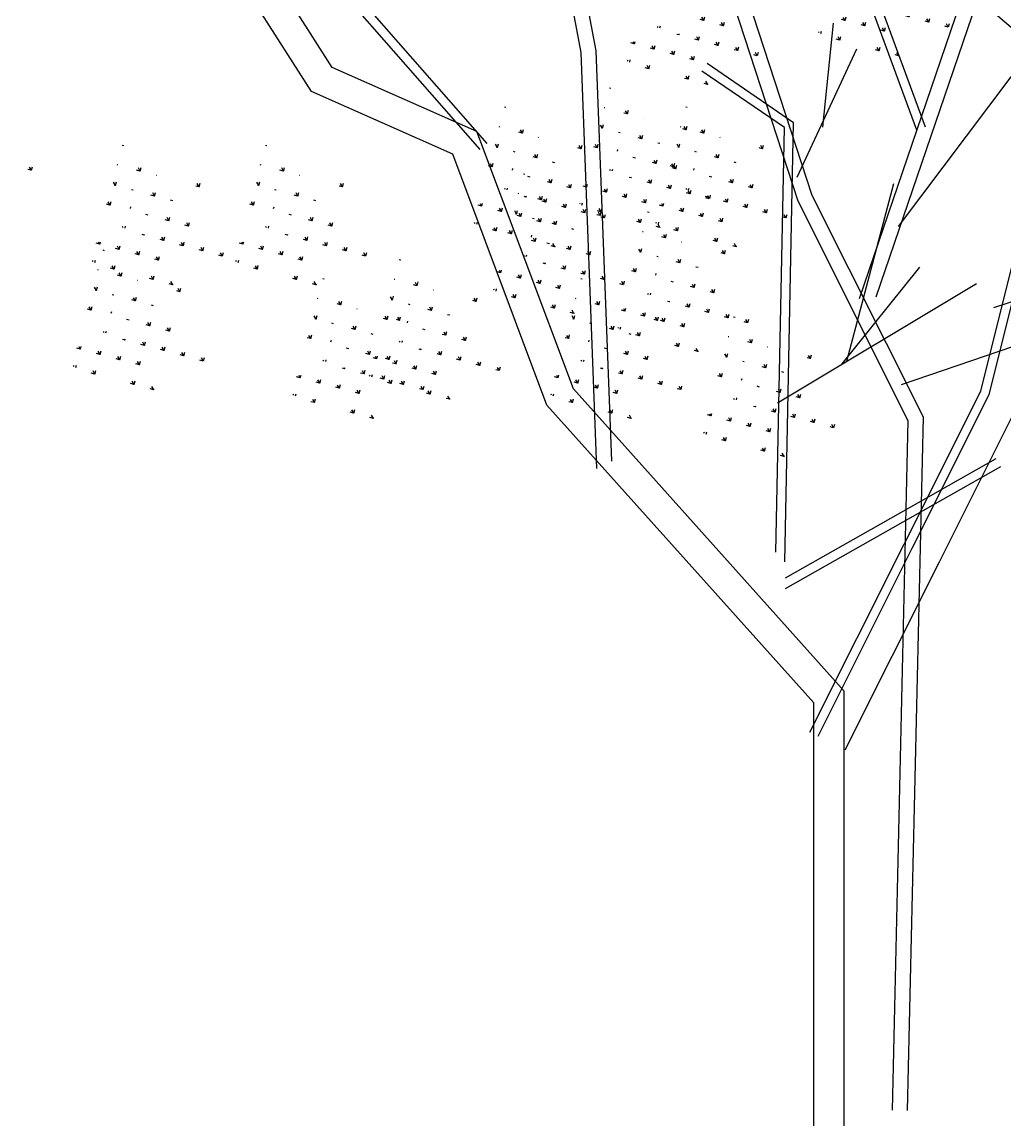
# Model space of a CAD drawing. Header units: millimetres. Extents: x -10 to 320, y -26 to 94.
# Drawn here: x 0.567 to 3.42, y 23.977 to 27.182 of the extents above; entities that cross this region are included whole.
import ezdxf

# ---------------------------------------------------------------- set-up
doc = ezdxf.new("R2010")
doc.units = ezdxf.units.MM
doc.header["$LTSCALE"] = 0.05

msp = doc.modelspace()

# ---------------------------------------------------------------- hatches: boundary and pattern name
at = {"linetype": 'Continuous'}
h = msp.add_hatch(dxfattribs=at)
h.set_pattern_fill('GRASS', scale=0.058864, angle=30, style=0)
h.set_pattern_definition([(120, (-91.336102, -0.626806), (-0.056857833, 0.01523501), [0.011036918, -0.072208728]), (75, (-91.3361, -0.626806), (-0.056857833, 0.01523501), [0.011036918, -0.047826643]), (165, (-91.3361, -0.626806), (-0.01523501, -0.056857833), [0.011036918, -0.047826643])])
edge = h.paths.add_edge_path()
edge.add_line((3.0969, 27.2172), (3.215, 27.1427))
edge.add_line((3.215, 27.1427), (3.3225, 27.2098))
edge.add_line((3.3225, 27.2098), (3.1455, 27.2372))
edge.add_line((3.1455, 27.2372), (3.2449, 27.3322))
edge.add_line((3.2449, 27.3322), (3.1762, 27.4451))
edge.add_line((3.1762, 27.4451), (3.1796, 27.3074))
edge.add_line((3.1796, 27.3074), (3.1038, 27.2376))
edge.add_line((3.1038, 27.2376), (3.1262, 27.3041))
edge.add_line((3.1262, 27.3041), (3.0383, 27.4416))
edge.add_line((3.0383, 27.4416), (2.9561, 27.4963))
edge.add_line((2.9561, 27.4963), (3.0384, 27.3572))
edge.add_line((3.0384, 27.3572), (3.0833, 27.2434))
edge.add_line((3.0833, 27.2434), (3.0603, 27.2528))
edge.add_line((3.0603, 27.2528), (2.881, 27.547))
edge.add_line((2.881, 27.547), (2.9516, 27.3442))
edge.add_line((2.9516, 27.3442), (3.0251, 27.2672))
edge.add_line((3.0251, 27.2672), (2.9532, 27.2964))
edge.add_line((2.9532, 27.2964), (2.8901, 27.4109))
edge.add_line((2.8901, 27.4109), (2.9222, 27.2573))
edge.add_line((2.9222, 27.2573), (3.0554, 27.2354))
edge.add_line((3.0554, 27.2354), (2.802, 27.1925))
edge.add_line((2.802, 27.1925), (2.954, 27.113))
edge.add_line((2.954, 27.113), (3.0717, 27.2117))
edge.add_line((3.0717, 27.2117), (3.0325, 27.0659))
edge.add_line((3.0325, 27.0659), (3.1154, 27.047))
edge.add_line((3.1154, 27.047), (3.1015, 27.2135))
h = msp.add_hatch(dxfattribs=at)
h.set_pattern_fill('GRASS', scale=0.058864, angle=30, style=0)
h.set_pattern_definition([(120, (-91.890587, -0.709885), (-0.056857833, 0.01523501), [0.011036918, -0.072208728]), (75, (-91.89059, -0.709885), (-0.056857833, 0.01523501), [0.011036918, -0.047826643]), (165, (-91.89059, -0.709885), (-0.01523501, -0.056857833), [0.011036918, -0.047826643])])
edge = h.paths.add_edge_path()
edge.add_line((2.5424, 27.1341), (2.6605, 27.0596))
edge.add_line((2.6605, 27.0596), (2.768, 27.1268))
edge.add_line((2.768, 27.1268), (2.591, 27.1542))
edge.add_line((2.591, 27.1542), (2.6905, 27.2492))
edge.add_line((2.6905, 27.2492), (2.6217, 27.362))
edge.add_line((2.6217, 27.362), (2.6251, 27.2243))
edge.add_line((2.6251, 27.2243), (2.5493, 27.1546))
edge.add_line((2.5493, 27.1546), (2.5717, 27.221))
edge.add_line((2.5717, 27.221), (2.4838, 27.3585))
edge.add_line((2.4838, 27.3585), (2.4016, 27.4132))
edge.add_line((2.4016, 27.4132), (2.4839, 27.2741))
edge.add_line((2.4839, 27.2741), (2.5288, 27.1604))
edge.add_line((2.5288, 27.1604), (2.5058, 27.1697))
edge.add_line((2.5058, 27.1697), (2.3266, 27.4639))
edge.add_line((2.3266, 27.4639), (2.3971, 27.2611))
edge.add_line((2.3971, 27.2611), (2.4706, 27.1841))
edge.add_line((2.4706, 27.1841), (2.3988, 27.2134))
edge.add_line((2.3988, 27.2134), (2.3356, 27.3278))
edge.add_line((2.3356, 27.3278), (2.3677, 27.1743))
edge.add_line((2.3677, 27.1743), (2.5009, 27.1523))
edge.add_line((2.5009, 27.1523), (2.2475, 27.1095))
edge.add_line((2.2475, 27.1095), (2.3995, 27.0299))
edge.add_line((2.3995, 27.0299), (2.5172, 27.1287))
edge.add_line((2.5172, 27.1287), (2.478, 26.9828))
edge.add_line((2.478, 26.9828), (2.5609, 26.9639))
edge.add_line((2.5609, 26.9639), (2.547, 27.1305))
h = msp.add_hatch(dxfattribs=at)
h.set_pattern_fill('GRASS', scale=0.058864, angle=30, style=0)
h.set_pattern_definition([(120, (-93.99763, -1.042202), (-0.056857833, 0.01523501), [0.011036918, -0.072208728]), (75, (-93.99763, -1.0422), (-0.056857833, 0.01523501), [0.011036918, -0.047826643]), (165, (-93.99763, -1.0422), (-0.01523501, -0.056857833), [0.011036918, -0.047826643])])
edge = h.paths.add_edge_path()
edge.add_line((0.4354, 26.8018), (0.5535, 26.7273))
edge.add_line((0.5535, 26.7273), (0.661, 26.7944))
edge.add_line((0.661, 26.7944), (0.4839, 26.8218))
edge.add_line((0.4839, 26.8218), (0.5834, 26.9168))
edge.add_line((0.5834, 26.9168), (0.5147, 27.0297))
edge.add_line((0.5147, 27.0297), (0.5181, 26.892))
edge.add_line((0.5181, 26.892), (0.4423, 26.8222))
edge.add_line((0.4423, 26.8222), (0.4647, 26.8887))
edge.add_line((0.4647, 26.8887), (0.3767, 27.0262))
edge.add_line((0.3767, 27.0262), (0.2945, 27.0809))
edge.add_line((0.2945, 27.0809), (0.3769, 26.9418))
edge.add_line((0.3769, 26.9418), (0.4218, 26.828))
edge.add_line((0.4218, 26.828), (0.3988, 26.8374))
edge.add_line((0.3988, 26.8374), (0.2195, 27.1316))
edge.add_line((0.2195, 27.1316), (0.29, 26.9288))
edge.add_line((0.29, 26.9288), (0.3636, 26.8518))
edge.add_line((0.3636, 26.8518), (0.2917, 26.881))
edge.add_line((0.2917, 26.881), (0.2285, 26.9955))
edge.add_line((0.2285, 26.9955), (0.2607, 26.8419))
edge.add_line((0.2607, 26.8419), (0.3939, 26.82))
edge.add_line((0.3939, 26.82), (0.1405, 26.7771))
edge.add_line((0.1405, 26.7771), (0.2924, 26.6976))
edge.add_line((0.2924, 26.6976), (0.4101, 26.7963))
edge.add_line((0.4101, 26.7963), (0.371, 26.6505))
edge.add_line((0.371, 26.6505), (0.4538, 26.6316))
edge.add_line((0.4538, 26.6316), (0.4399, 26.7981))
h = msp.add_hatch(dxfattribs=at)
h.set_pattern_fill('GRASS', scale=0.058864, angle=30, style=0)
h.set_pattern_definition([(120, (-92.02921, -1.12528), (-0.056857833, 0.01523501), [0.011036918, -0.072208728]), (75, (-92.02921, -1.12528), (-0.056857833, 0.01523501), [0.011036918, -0.047826643]), (165, (-92.02921, -1.12528), (-0.01523501, -0.056857833), [0.011036918, -0.047826643])])
edge = h.paths.add_edge_path()
edge.add_line((2.4038, 26.7187), (2.5219, 26.6442))
edge.add_line((2.5219, 26.6442), (2.6294, 26.7114))
edge.add_line((2.6294, 26.7114), (2.4524, 26.7388))
edge.add_line((2.4524, 26.7388), (2.5518, 26.8338))
edge.add_line((2.5518, 26.8338), (2.4831, 26.9466))
edge.add_line((2.4831, 26.9466), (2.4865, 26.8089))
edge.add_line((2.4865, 26.8089), (2.4107, 26.7392))
edge.add_line((2.4107, 26.7392), (2.4331, 26.8056))
edge.add_line((2.4331, 26.8056), (2.3452, 26.9431))
edge.add_line((2.3452, 26.9431), (2.263, 26.9978))
edge.add_line((2.263, 26.9978), (2.3453, 26.8587))
edge.add_line((2.3453, 26.8587), (2.3902, 26.745))
edge.add_line((2.3902, 26.745), (2.3672, 26.7543))
edge.add_line((2.3672, 26.7543), (2.1879, 27.0486))
edge.add_line((2.1879, 27.0486), (2.2585, 26.8457))
edge.add_line((2.2585, 26.8457), (2.332, 26.7687))
edge.add_line((2.332, 26.7687), (2.2601, 26.798))
edge.add_line((2.2601, 26.798), (2.197, 26.9124))
edge.add_line((2.197, 26.9124), (2.2291, 26.7589))
edge.add_line((2.2291, 26.7589), (2.3623, 26.7369))
edge.add_line((2.3623, 26.7369), (2.1089, 26.6941))
edge.add_line((2.1089, 26.6941), (2.2608, 26.6145))
edge.add_line((2.2608, 26.6145), (2.3786, 26.7133))
edge.add_line((2.3786, 26.7133), (2.3394, 26.5674))
edge.add_line((2.3394, 26.5674), (2.4223, 26.5485))
edge.add_line((2.4223, 26.5485), (2.4084, 26.7151))
h = msp.add_hatch(dxfattribs=at)
h.set_pattern_fill('GRASS', scale=0.058864, angle=30, style=0)
h.set_pattern_definition([(120, (-92.334175, -1.18067), (-0.056857833, 0.01523501), [0.011036918, -0.072208728]), (75, (-92.334175, -1.18067), (-0.056857833, 0.01523501), [0.011036918, -0.047826643]), (165, (-92.334175, -1.18067), (-0.01523501, -0.056857833), [0.011036918, -0.047826643])])
edge = h.paths.add_edge_path()
edge.add_line((2.0988, 26.6633), (2.2169, 26.5888))
edge.add_line((2.2169, 26.5888), (2.3244, 26.656))
edge.add_line((2.3244, 26.656), (2.1474, 26.6834))
edge.add_line((2.1474, 26.6834), (2.2469, 26.7784))
edge.add_line((2.2469, 26.7784), (2.1781, 26.8912))
edge.add_line((2.1781, 26.8912), (2.1816, 26.7535))
edge.add_line((2.1816, 26.7535), (2.1057, 26.6838))
edge.add_line((2.1057, 26.6838), (2.1281, 26.7502))
edge.add_line((2.1281, 26.7502), (2.0402, 26.8877))
edge.add_line((2.0402, 26.8877), (1.958, 26.9424))
edge.add_line((1.958, 26.9424), (2.0404, 26.8033))
edge.add_line((2.0404, 26.8033), (2.0852, 26.6896))
edge.add_line((2.0852, 26.6896), (2.0622, 26.6989))
edge.add_line((2.0622, 26.6989), (1.883, 26.9932))
edge.add_line((1.883, 26.9932), (1.9535, 26.7903))
edge.add_line((1.9535, 26.7903), (2.027, 26.7133))
edge.add_line((2.027, 26.7133), (1.9552, 26.7426))
edge.add_line((1.9552, 26.7426), (1.892, 26.857))
edge.add_line((1.892, 26.857), (1.9242, 26.7035))
edge.add_line((1.9242, 26.7035), (2.0573, 26.6815))
edge.add_line((2.0573, 26.6815), (1.8039, 26.6387))
edge.add_line((1.8039, 26.6387), (1.9559, 26.5591))
edge.add_line((1.9559, 26.5591), (2.0736, 26.6579))
edge.add_line((2.0736, 26.6579), (2.0344, 26.5121))
edge.add_line((2.0344, 26.5121), (2.1173, 26.4932))
edge.add_line((2.1173, 26.4932), (2.1034, 26.6597))
h = msp.add_hatch(dxfattribs=at)
h.set_pattern_fill('GRASS', scale=0.058864, angle=30, style=0)
h.set_pattern_definition([(120, (-91.807415, -1.18067), (-0.056857833, 0.01523501), [0.011036918, -0.072208728]), (75, (-91.807415, -1.18067), (-0.056857833, 0.01523501), [0.011036918, -0.047826643]), (165, (-91.807415, -1.18067), (-0.01523501, -0.056857833), [0.011036918, -0.047826643])])
edge = h.paths.add_edge_path()
edge.add_line((2.6256, 26.6633), (2.7437, 26.5888))
edge.add_line((2.7437, 26.5888), (2.8512, 26.656))
edge.add_line((2.8512, 26.656), (2.6742, 26.6834))
edge.add_line((2.6742, 26.6834), (2.7736, 26.7784))
edge.add_line((2.7736, 26.7784), (2.7049, 26.8912))
edge.add_line((2.7049, 26.8912), (2.7083, 26.7535))
edge.add_line((2.7083, 26.7535), (2.6325, 26.6838))
edge.add_line((2.6325, 26.6838), (2.6549, 26.7502))
edge.add_line((2.6549, 26.7502), (2.567, 26.8877))
edge.add_line((2.567, 26.8877), (2.4848, 26.9424))
edge.add_line((2.4848, 26.9424), (2.5671, 26.8033))
edge.add_line((2.5671, 26.8033), (2.612, 26.6896))
edge.add_line((2.612, 26.6896), (2.589, 26.6989))
edge.add_line((2.589, 26.6989), (2.4097, 26.9932))
edge.add_line((2.4097, 26.9932), (2.4803, 26.7903))
edge.add_line((2.4803, 26.7903), (2.5538, 26.7133))
edge.add_line((2.5538, 26.7133), (2.4819, 26.7426))
edge.add_line((2.4819, 26.7426), (2.4187, 26.857))
edge.add_line((2.4187, 26.857), (2.4509, 26.7035))
edge.add_line((2.4509, 26.7035), (2.5841, 26.6815))
edge.add_line((2.5841, 26.6815), (2.3307, 26.6387))
edge.add_line((2.3307, 26.6387), (2.4826, 26.5591))
edge.add_line((2.4826, 26.5591), (2.6004, 26.6579))
edge.add_line((2.6004, 26.6579), (2.5612, 26.5121))
edge.add_line((2.5612, 26.5121), (2.6441, 26.4932))
edge.add_line((2.6441, 26.4932), (2.6302, 26.6597))
h = msp.add_hatch(dxfattribs=at)
h.set_pattern_fill('GRASS', scale=0.058864, angle=30, style=0)
h.set_pattern_definition([(120, (-93.443145, -1.29144), (-0.056857833, 0.01523501), [0.011036918, -0.072208728]), (75, (-93.443145, -1.29144), (-0.056857833, 0.01523501), [0.011036918, -0.047826643]), (165, (-93.443145, -1.29144), (-0.01523501, -0.056857833), [0.011036918, -0.047826643])])
edge = h.paths.add_edge_path()
edge.add_line((0.9898, 26.5526), (1.108, 26.478))
edge.add_line((1.108, 26.478), (1.2155, 26.5452))
edge.add_line((1.2155, 26.5452), (1.0384, 26.5726))
edge.add_line((1.0384, 26.5726), (1.1379, 26.6676))
edge.add_line((1.1379, 26.6676), (1.0691, 26.7805))
edge.add_line((1.0691, 26.7805), (1.0726, 26.6428))
edge.add_line((1.0726, 26.6428), (0.9967, 26.573))
edge.add_line((0.9967, 26.573), (1.0192, 26.6394))
edge.add_line((1.0192, 26.6394), (0.9312, 26.7769))
edge.add_line((0.9312, 26.7769), (0.849, 26.8316))
edge.add_line((0.849, 26.8316), (0.9314, 26.6925))
edge.add_line((0.9314, 26.6925), (0.9762, 26.5788))
edge.add_line((0.9762, 26.5788), (0.9532, 26.5882))
edge.add_line((0.9532, 26.5882), (0.774, 26.8824))
edge.add_line((0.774, 26.8824), (0.8445, 26.6796))
edge.add_line((0.8445, 26.6796), (0.9181, 26.6025))
edge.add_line((0.9181, 26.6025), (0.8462, 26.6318))
edge.add_line((0.8462, 26.6318), (0.783, 26.7463))
edge.add_line((0.783, 26.7463), (0.8152, 26.5927))
edge.add_line((0.8152, 26.5927), (0.9484, 26.5708))
edge.add_line((0.9484, 26.5708), (0.6949, 26.5279))
edge.add_line((0.6949, 26.5279), (0.8469, 26.4483))
edge.add_line((0.8469, 26.4483), (0.9646, 26.5471))
edge.add_line((0.9646, 26.5471), (0.9255, 26.4013))
edge.add_line((0.9255, 26.4013), (1.0083, 26.3824))
edge.add_line((1.0083, 26.3824), (0.9944, 26.5489))
h = msp.add_hatch(dxfattribs=at)
h.set_pattern_fill('GRASS', scale=0.058864, angle=30, style=0)
h.set_pattern_definition([(120, (-93.02728, -1.29144), (-0.056857833, 0.01523501), [0.011036918, -0.072208728]), (75, (-93.02728, -1.29144), (-0.056857833, 0.01523501), [0.011036918, -0.047826643]), (165, (-93.02728, -1.29144), (-0.01523501, -0.056857833), [0.011036918, -0.047826643])])
edge = h.paths.add_edge_path()
edge.add_line((1.4057, 26.5526), (1.5238, 26.478))
edge.add_line((1.5238, 26.478), (1.6313, 26.5452))
edge.add_line((1.6313, 26.5452), (1.4543, 26.5726))
edge.add_line((1.4543, 26.5726), (1.5538, 26.6676))
edge.add_line((1.5538, 26.6676), (1.485, 26.7805))
edge.add_line((1.485, 26.7805), (1.4884, 26.6428))
edge.add_line((1.4884, 26.6428), (1.4126, 26.573))
edge.add_line((1.4126, 26.573), (1.435, 26.6394))
edge.add_line((1.435, 26.6394), (1.3471, 26.7769))
edge.add_line((1.3471, 26.7769), (1.2649, 26.8316))
edge.add_line((1.2649, 26.8316), (1.3473, 26.6925))
edge.add_line((1.3473, 26.6925), (1.3921, 26.5788))
edge.add_line((1.3921, 26.5788), (1.3691, 26.5882))
edge.add_line((1.3691, 26.5882), (1.1899, 26.8824))
edge.add_line((1.1899, 26.8824), (1.2604, 26.6796))
edge.add_line((1.2604, 26.6796), (1.3339, 26.6025))
edge.add_line((1.3339, 26.6025), (1.2621, 26.6318))
edge.add_line((1.2621, 26.6318), (1.1989, 26.7463))
edge.add_line((1.1989, 26.7463), (1.2311, 26.5927))
edge.add_line((1.2311, 26.5927), (1.3642, 26.5708))
edge.add_line((1.3642, 26.5708), (1.1108, 26.5279))
edge.add_line((1.1108, 26.5279), (1.2628, 26.4483))
edge.add_line((1.2628, 26.4483), (1.3805, 26.5471))
edge.add_line((1.3805, 26.5471), (1.3413, 26.4013))
edge.add_line((1.3413, 26.4013), (1.4242, 26.3824))
edge.add_line((1.4242, 26.3824), (1.4103, 26.5489))
h = msp.add_hatch(dxfattribs=at)
h.set_pattern_fill('GRASS', scale=0.058864, angle=30, style=0)
h.set_pattern_definition([(120, (-92.278727, -1.37452), (-0.056857833, 0.01523501), [0.011036918, -0.072208728]), (75, (-92.278727, -1.37452), (-0.056857833, 0.01523501), [0.011036918, -0.047826643]), (165, (-92.278727, -1.37452), (-0.01523501, -0.056857833), [0.011036918, -0.047826643])])
edge = h.paths.add_edge_path()
edge.add_line((2.1543, 26.4695), (2.2724, 26.395))
edge.add_line((2.2724, 26.395), (2.3799, 26.4621))
edge.add_line((2.3799, 26.4621), (2.2029, 26.4895))
edge.add_line((2.2029, 26.4895), (2.3023, 26.5845))
edge.add_line((2.3023, 26.5845), (2.2336, 26.6974))
edge.add_line((2.2336, 26.6974), (2.237, 26.5597))
edge.add_line((2.237, 26.5597), (2.1612, 26.4899))
edge.add_line((2.1612, 26.4899), (2.1836, 26.5563))
edge.add_line((2.1836, 26.5563), (2.0957, 26.6938))
edge.add_line((2.0957, 26.6938), (2.0134, 26.7486))
edge.add_line((2.0134, 26.7486), (2.0958, 26.6095))
edge.add_line((2.0958, 26.6095), (2.1407, 26.4957))
edge.add_line((2.1407, 26.4957), (2.1177, 26.5051))
edge.add_line((2.1177, 26.5051), (1.9384, 26.7993))
edge.add_line((1.9384, 26.7993), (2.0089, 26.5965))
edge.add_line((2.0089, 26.5965), (2.0825, 26.5194))
edge.add_line((2.0825, 26.5194), (2.0106, 26.5487))
edge.add_line((2.0106, 26.5487), (1.9474, 26.6632))
edge.add_line((1.9474, 26.6632), (1.9796, 26.5096))
edge.add_line((1.9796, 26.5096), (2.1128, 26.4877))
edge.add_line((2.1128, 26.4877), (1.8594, 26.4448))
edge.add_line((1.8594, 26.4448), (2.0113, 26.3653))
edge.add_line((2.0113, 26.3653), (2.129, 26.464))
edge.add_line((2.129, 26.464), (2.0899, 26.3182))
edge.add_line((2.0899, 26.3182), (2.1728, 26.2993))
edge.add_line((2.1728, 26.2993), (2.1588, 26.4658))
h = msp.add_hatch(dxfattribs=at)
h.set_pattern_fill('GRASS', scale=0.058864, angle=30, style=0)
h.set_pattern_definition([(120, (-91.91831, -1.48529), (-0.056857833, 0.01523501), [0.011036918, -0.072208728]), (75, (-91.91831, -1.48529), (-0.056857833, 0.01523501), [0.011036918, -0.047826643]), (165, (-91.91831, -1.48529), (-0.01523501, -0.056857833), [0.011036918, -0.047826643])])
edge = h.paths.add_edge_path()
edge.add_line((2.5147, 26.3587), (2.6328, 26.2842))
edge.add_line((2.6328, 26.2842), (2.7403, 26.3514))
edge.add_line((2.7403, 26.3514), (2.5633, 26.3787))
edge.add_line((2.5633, 26.3787), (2.6627, 26.4738))
edge.add_line((2.6627, 26.4738), (2.594, 26.5866))
edge.add_line((2.594, 26.5866), (2.5974, 26.4489))
edge.add_line((2.5974, 26.4489), (2.5216, 26.3792))
edge.add_line((2.5216, 26.3792), (2.544, 26.4456))
edge.add_line((2.544, 26.4456), (2.4561, 26.5831))
edge.add_line((2.4561, 26.5831), (2.3739, 26.6378))
edge.add_line((2.3739, 26.6378), (2.4562, 26.4987))
edge.add_line((2.4562, 26.4987), (2.5011, 26.385))
edge.add_line((2.5011, 26.385), (2.4781, 26.3943))
edge.add_line((2.4781, 26.3943), (2.2988, 26.6885))
edge.add_line((2.2988, 26.6885), (2.3694, 26.4857))
edge.add_line((2.3694, 26.4857), (2.4429, 26.4087))
edge.add_line((2.4429, 26.4087), (2.371, 26.4379))
edge.add_line((2.371, 26.4379), (2.3079, 26.5524))
edge.add_line((2.3079, 26.5524), (2.34, 26.3989))
edge.add_line((2.34, 26.3989), (2.4732, 26.3769))
edge.add_line((2.4732, 26.3769), (2.2198, 26.334))
edge.add_line((2.2198, 26.334), (2.3717, 26.2545))
edge.add_line((2.3717, 26.2545), (2.4895, 26.3532))
edge.add_line((2.4895, 26.3532), (2.4503, 26.2074))
edge.add_line((2.4503, 26.2074), (2.5332, 26.1885))
edge.add_line((2.5332, 26.1885), (2.5193, 26.3551))
h = msp.add_hatch(dxfattribs=at)
h.set_pattern_fill('GRASS', scale=0.058864, angle=30, style=0)
h.set_pattern_definition([(120, (-93.498593, -1.596064), (-0.056857833, 0.01523501), [0.011036918, -0.072208728]), (75, (-93.498593, -1.596064), (-0.056857833, 0.01523501), [0.011036918, -0.047826643]), (165, (-93.498593, -1.596064), (-0.01523501, -0.056857833), [0.011036918, -0.047826643])])
edge = h.paths.add_edge_path()
edge.add_line((0.9344, 26.2479), (1.0525, 26.1734))
edge.add_line((1.0525, 26.1734), (1.16, 26.2406))
edge.add_line((1.16, 26.2406), (0.983, 26.268))
edge.add_line((0.983, 26.268), (1.0825, 26.363))
edge.add_line((1.0825, 26.363), (1.0137, 26.4759))
edge.add_line((1.0137, 26.4759), (1.0171, 26.3381))
edge.add_line((1.0171, 26.3381), (0.9413, 26.2684))
edge.add_line((0.9413, 26.2684), (0.9637, 26.3348))
edge.add_line((0.9637, 26.3348), (0.8758, 26.4723))
edge.add_line((0.8758, 26.4723), (0.7936, 26.527))
edge.add_line((0.7936, 26.527), (0.8759, 26.3879))
edge.add_line((0.8759, 26.3879), (0.9208, 26.2742))
edge.add_line((0.9208, 26.2742), (0.8978, 26.2836))
edge.add_line((0.8978, 26.2836), (0.7185, 26.5778))
edge.add_line((0.7185, 26.5778), (0.7891, 26.3749))
edge.add_line((0.7891, 26.3749), (0.8626, 26.2979))
edge.add_line((0.8626, 26.2979), (0.7908, 26.3272))
edge.add_line((0.7908, 26.3272), (0.7276, 26.4417))
edge.add_line((0.7276, 26.4417), (0.7597, 26.2881))
edge.add_line((0.7597, 26.2881), (0.8929, 26.2661))
edge.add_line((0.8929, 26.2661), (0.6395, 26.2233))
edge.add_line((0.6395, 26.2233), (0.7915, 26.1437))
edge.add_line((0.7915, 26.1437), (0.9092, 26.2425))
edge.add_line((0.9092, 26.2425), (0.87, 26.0967))
edge.add_line((0.87, 26.0967), (0.9529, 26.0778))
edge.add_line((0.9529, 26.0778), (0.939, 26.2443))
h = msp.add_hatch(dxfattribs=at)
h.set_pattern_fill('GRASS', scale=0.058864, angle=30, style=0)
h.set_pattern_definition([(120, (-92.639142, -1.623757), (-0.056857833, 0.01523501), [0.011036918, -0.072208728]), (75, (-92.63914, -1.62376), (-0.056857833, 0.01523501), [0.011036918, -0.047826643]), (165, (-92.63914, -1.62376), (-0.01523501, -0.056857833), [0.011036918, -0.047826643])])
edge = h.paths.add_edge_path()
edge.add_line((1.7938, 26.2203), (1.912, 26.1457))
edge.add_line((1.912, 26.1457), (2.0195, 26.2129))
edge.add_line((2.0195, 26.2129), (1.8424, 26.2403))
edge.add_line((1.8424, 26.2403), (1.9419, 26.3353))
edge.add_line((1.9419, 26.3353), (1.8731, 26.4482))
edge.add_line((1.8731, 26.4482), (1.8766, 26.3104))
edge.add_line((1.8766, 26.3104), (1.8007, 26.2407))
edge.add_line((1.8007, 26.2407), (1.8232, 26.3071))
edge.add_line((1.8232, 26.3071), (1.7352, 26.4446))
edge.add_line((1.7352, 26.4446), (1.653, 26.4993))
edge.add_line((1.653, 26.4993), (1.7354, 26.3602))
edge.add_line((1.7354, 26.3602), (1.7802, 26.2465))
edge.add_line((1.7802, 26.2465), (1.7573, 26.2559))
edge.add_line((1.7573, 26.2559), (1.578, 26.5501))
edge.add_line((1.578, 26.5501), (1.6485, 26.3472))
edge.add_line((1.6485, 26.3472), (1.7221, 26.2702))
edge.add_line((1.7221, 26.2702), (1.6502, 26.2995))
edge.add_line((1.6502, 26.2995), (1.587, 26.414))
edge.add_line((1.587, 26.414), (1.6192, 26.2604))
edge.add_line((1.6192, 26.2604), (1.7524, 26.2385))
edge.add_line((1.7524, 26.2385), (1.4989, 26.1956))
edge.add_line((1.4989, 26.1956), (1.6509, 26.116))
edge.add_line((1.6509, 26.116), (1.7686, 26.2148))
edge.add_line((1.7686, 26.2148), (1.7295, 26.069))
edge.add_line((1.7295, 26.069), (1.8123, 26.0501))
edge.add_line((1.8123, 26.0501), (1.7984, 26.2166))
h = msp.add_hatch(dxfattribs=at)
h.set_pattern_fill('GRASS', scale=0.058864, angle=30, style=0)
h.set_pattern_definition([(120, (-92.860936, -1.679143), (-0.056857833, 0.01523501), [0.011036918, -0.072208728]), (75, (-92.860936, -1.679143), (-0.056857833, 0.01523501), [0.011036918, -0.047826643]), (165, (-92.860936, -1.679143), (-0.01523501, -0.056857833), [0.011036918, -0.047826643])])
edge = h.paths.add_edge_path()
edge.add_line((1.5721, 26.1649), (1.6902, 26.0903))
edge.add_line((1.6902, 26.0903), (1.7977, 26.1575))
edge.add_line((1.7977, 26.1575), (1.6206, 26.1849))
edge.add_line((1.6206, 26.1849), (1.7201, 26.2799))
edge.add_line((1.7201, 26.2799), (1.6513, 26.3928))
edge.add_line((1.6513, 26.3928), (1.6548, 26.255))
edge.add_line((1.6548, 26.255), (1.579, 26.1853))
edge.add_line((1.579, 26.1853), (1.6014, 26.2517))
edge.add_line((1.6014, 26.2517), (1.5134, 26.3892))
edge.add_line((1.5134, 26.3892), (1.4312, 26.4439))
edge.add_line((1.4312, 26.4439), (1.5136, 26.3048))
edge.add_line((1.5136, 26.3048), (1.5585, 26.1911))
edge.add_line((1.5585, 26.1911), (1.5355, 26.2005))
edge.add_line((1.5355, 26.2005), (1.3562, 26.4947))
edge.add_line((1.3562, 26.4947), (1.4267, 26.2919))
edge.add_line((1.4267, 26.2919), (1.5003, 26.2148))
edge.add_line((1.5003, 26.2148), (1.4284, 26.2441))
edge.add_line((1.4284, 26.2441), (1.3652, 26.3586))
edge.add_line((1.3652, 26.3586), (1.3974, 26.205))
edge.add_line((1.3974, 26.205), (1.5306, 26.1831))
edge.add_line((1.5306, 26.1831), (1.2771, 26.1402))
edge.add_line((1.2771, 26.1402), (1.4291, 26.0606))
edge.add_line((1.4291, 26.0606), (1.5468, 26.1594))
edge.add_line((1.5468, 26.1594), (1.5077, 26.0136))
edge.add_line((1.5077, 26.0136), (1.5905, 25.9947))
edge.add_line((1.5905, 25.9947), (1.5766, 26.1612))
h = msp.add_hatch(dxfattribs=at)
h.set_pattern_fill('GRASS', scale=0.058864, angle=30, style=0)
h.set_pattern_definition([(120, (-92.11238, -1.679143), (-0.056857833, 0.01523501), [0.011036918, -0.072208728]), (75, (-92.11238, -1.679143), (-0.056857833, 0.01523501), [0.011036918, -0.047826643]), (165, (-92.11238, -1.679143), (-0.01523501, -0.056857833), [0.011036918, -0.047826643])])
edge = h.paths.add_edge_path()
edge.add_line((2.3206, 26.1649), (2.4387, 26.0903))
edge.add_line((2.4387, 26.0903), (2.5462, 26.1575))
edge.add_line((2.5462, 26.1575), (2.3692, 26.1849))
edge.add_line((2.3692, 26.1849), (2.4687, 26.2799))
edge.add_line((2.4687, 26.2799), (2.3999, 26.3928))
edge.add_line((2.3999, 26.3928), (2.4033, 26.255))
edge.add_line((2.4033, 26.255), (2.3275, 26.1853))
edge.add_line((2.3275, 26.1853), (2.3499, 26.2517))
edge.add_line((2.3499, 26.2517), (2.262, 26.3892))
edge.add_line((2.262, 26.3892), (2.1798, 26.4439))
edge.add_line((2.1798, 26.4439), (2.2622, 26.3048))
edge.add_line((2.2622, 26.3048), (2.307, 26.1911))
edge.add_line((2.307, 26.1911), (2.284, 26.2005))
edge.add_line((2.284, 26.2005), (2.1048, 26.4947))
edge.add_line((2.1048, 26.4947), (2.1753, 26.2919))
edge.add_line((2.1753, 26.2919), (2.2488, 26.2148))
edge.add_line((2.2488, 26.2148), (2.177, 26.2441))
edge.add_line((2.177, 26.2441), (2.1138, 26.3586))
edge.add_line((2.1138, 26.3586), (2.146, 26.205))
edge.add_line((2.146, 26.205), (2.2791, 26.1831))
edge.add_line((2.2791, 26.1831), (2.0257, 26.1402))
edge.add_line((2.0257, 26.1402), (2.1777, 26.0606))
edge.add_line((2.1777, 26.0606), (2.2954, 26.1594))
edge.add_line((2.2954, 26.1594), (2.2562, 26.0136))
edge.add_line((2.2562, 26.0136), (2.3391, 25.9947))
edge.add_line((2.3391, 25.9947), (2.3252, 26.1612))
h = msp.add_hatch(dxfattribs=at)
h.set_pattern_fill('GRASS', scale=0.058864, angle=30, style=0)
h.set_pattern_definition([(120, (-91.668793, -1.789916), (-0.056857833, 0.01523501), [0.011036918, -0.072208728]), (75, (-91.668793, -1.789916), (-0.056857833, 0.01523501), [0.011036918, -0.047826643]), (165, (-91.668793, -1.789916), (-0.01523501, -0.056857833), [0.011036918, -0.047826643])])
edge = h.paths.add_edge_path()
edge.add_line((2.7642, 26.0541), (2.8823, 25.9796))
edge.add_line((2.8823, 25.9796), (2.9898, 26.0467))
edge.add_line((2.9898, 26.0467), (2.8128, 26.0741))
edge.add_line((2.8128, 26.0741), (2.9123, 26.1691))
edge.add_line((2.9123, 26.1691), (2.8435, 26.282))
edge.add_line((2.8435, 26.282), (2.8469, 26.1443))
edge.add_line((2.8469, 26.1443), (2.7711, 26.0745))
edge.add_line((2.7711, 26.0745), (2.7935, 26.1409))
edge.add_line((2.7935, 26.1409), (2.7056, 26.2784))
edge.add_line((2.7056, 26.2784), (2.6234, 26.3332))
edge.add_line((2.6234, 26.3332), (2.7057, 26.1941))
edge.add_line((2.7057, 26.1941), (2.7506, 26.0803))
edge.add_line((2.7506, 26.0803), (2.7276, 26.0897))
edge.add_line((2.7276, 26.0897), (2.5483, 26.3839))
edge.add_line((2.5483, 26.3839), (2.6189, 26.1811))
edge.add_line((2.6189, 26.1811), (2.6924, 26.104))
edge.add_line((2.6924, 26.104), (2.6206, 26.1333))
edge.add_line((2.6206, 26.1333), (2.5574, 26.2478))
edge.add_line((2.5574, 26.2478), (2.5895, 26.0942))
edge.add_line((2.5895, 26.0942), (2.7227, 26.0723))
edge.add_line((2.7227, 26.0723), (2.4693, 26.0294))
edge.add_line((2.4693, 26.0294), (2.6213, 25.9499))
edge.add_line((2.6213, 25.9499), (2.739, 26.0486))
edge.add_line((2.739, 26.0486), (2.6998, 25.9028))
edge.add_line((2.6998, 25.9028), (2.7827, 25.8839))
edge.add_line((2.7827, 25.8839), (2.7688, 26.0504))

# ---------------------------------------------------------------- linework, layer by layer
at = {"color": 7}
for points in [[(3.1371, 24.0219), (3.183, 26.035), (2.8605, 26.6789), (2.1769, 28.7721), (1.8109, 29.5031)], [(3.093, 24.0229), (3.1386, 26.025), (2.8196, 26.6621), (2.136, 28.7553), (1.7714, 29.4833)], [(3.1643, 26.8685), (2.8323, 27.7706), (2.6686, 28.4629)], [(3.1892, 26.8776), (2.8577, 27.7782), (2.6944, 28.469)], [(2.9975, 26.3799), (3.3879, 27.5237), (3.534, 28.3248)], [(3.0457, 26.3842), (3.4308, 27.5126), (3.5774, 28.3169)], [(1.8964, 26.8119), (1.263, 27.5351), (0.862, 28.1227)], [(1.9163, 26.8294), (1.284, 27.5513), (0.8839, 28.1376)], [(2.8537, 25.1209), (3.1271, 25.6669), (3.3493, 26.1107), (3.4813, 26.6377), (3.5287, 27.0165), (3.8252, 27.5593), (4.1395, 27.7835), (4.2636, 28.0725)], [(2.8773, 25.109), (3.1508, 25.655), (3.3743, 26.1014), (3.5074, 26.6329), (3.5544, 27.0082), (3.8455, 27.5413), (4.1609, 27.7662), (4.2879, 28.062)], [(3.5943, 26.6166), (3.5487, 27.0716), (3.2297, 27.3447), (2.8651, 27.7087), (2.8196, 28.0272)], [(2.9563, 25.0695), (3.2297, 25.6155), (3.4576, 26.0705), (3.5943, 26.6166), (3.6399, 26.9806), (3.9133, 27.4812), (4.2323, 27.7087), (4.369, 28.0272)], [(2.9534, 23.9774), (2.9534, 25.2397), (2.1672, 26.1171), (1.8866, 26.8643), (1.467, 27.0505), (1.157, 27.5368), (0.6945, 27.9987)], [(2.8651, 23.9774), (2.8651, 25.206), (2.0904, 26.0705), (1.817, 26.7986), (1.4068, 26.9806), (1.0878, 27.4812), (0.6321, 27.9362)], [(2.2349, 25.8865), (2.1892, 27.0943), (2.0384, 27.8944)], [(2.2782, 25.9077), (2.2332, 27.0992), (2.0817, 27.9026)], [(3.1107, 26.5887), (3.8293, 27.5448), (4.3853, 27.7682)], [(2.8914, 26.8769), (2.922, 27.1791)], [(2.8166, 26.7317), (2.9896, 27.1043)], [(2.7804, 25.6148), (2.8062, 26.8901), (2.5549, 27.0618)], [(2.7545, 25.6437), (2.7794, 26.8763), (2.5399, 27.0399)], [(2.9608, 26.1975), (3.097, 26.714)], [(2.9476, 26.1902), (3.1722, 26.4704)], [(3.3876, 26.354), (3.7513, 26.4715)], [(2.7597, 26.0772), (3.3367, 26.4235)], [(3.1195, 26.1301), (3.6864, 26.3237)], [(2.7832, 25.5687), (3.3946, 25.9154)], [(2.7825, 25.5379), (3.4077, 25.8924)]]:
    msp.add_lwpolyline(points, dxfattribs=at)

doc.saveas('drawing.dxf')
